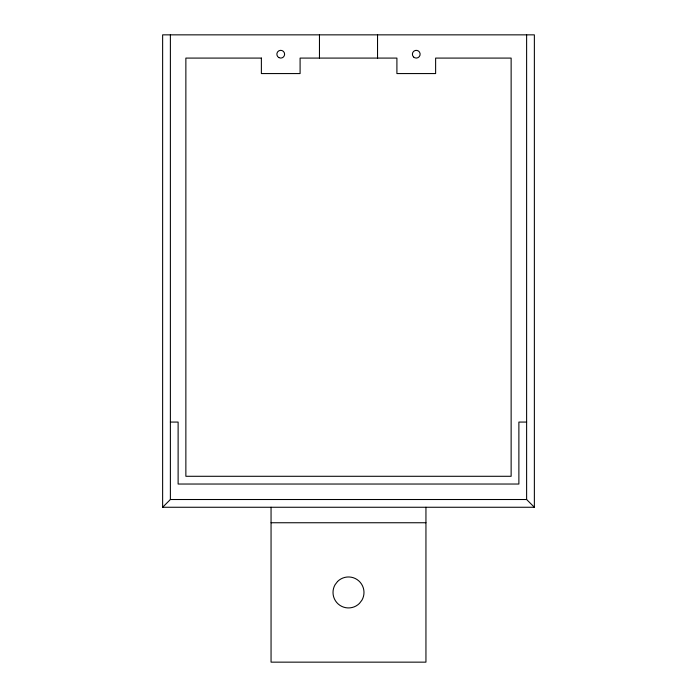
<?xml version="1.0" encoding="UTF-8"?>
<svg xmlns="http://www.w3.org/2000/svg" width="697" height="697" viewBox="0 0 697 697"><rect width="100%" height="100%" fill="white"/><g stroke="black" fill="none" stroke-linecap="round" stroke-linejoin="round"><path stroke-width="1.05" d="M162.636 507.259L170.382 499.514L526.618 499.514L534.364 507.259L534.364 34.85L162.636 34.85L162.636 507.259L534.364 507.259M170.382 422.068L178.118 422.068L178.118 484.032L518.882 484.032L518.882 422.068L526.618 422.068M271.055 522.75L425.945 522.75M526.618 34.85L526.618 499.514M425.945 507.259L425.945 662.15L271.055 662.15L271.055 507.259M377.539 34.85L377.539 58.086M319.461 34.85L319.461 58.086M170.382 34.85L170.382 499.514M337.548 581.498L335.083 584.705A15.491 15.491 0 0 0 359.452 603.402L361.917 600.195A15.491 15.491 0 0 0 337.548 581.498M261.375 58.086L185.864 58.086L185.864 476.286L511.136 476.286L511.136 58.086L435.625 58.086L435.625 73.568L396.907 73.568L396.907 58.086L300.093 58.086L300.093 73.568L261.375 73.568L261.375 58.086M278.8 57.563A3.868 3.868 0 0 0 284.611 54.209A3.868 3.868 0 0 0 278.8 50.855A3.868 3.868 0 0 0 278.8 57.563M413.53 56.945A3.868 3.868 0 0 0 420.003 55.211A3.868 3.868 0 0 0 415.264 50.472A3.868 3.868 0 0 0 413.53 56.945"/></g></svg>
